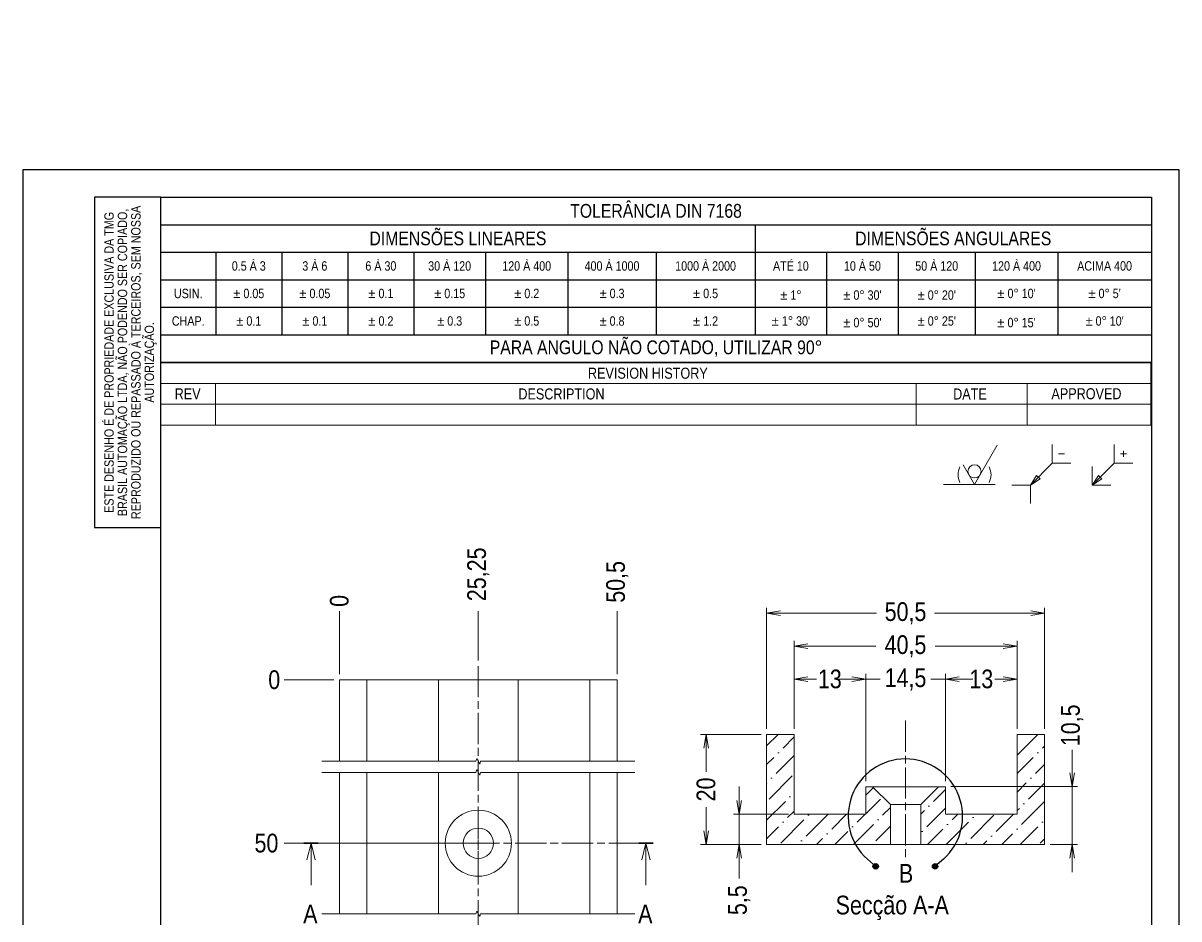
# Model space of a CAD drawing. Header units: millimetres. Extents: x 0 to 210, y 0 to 647.
# Drawn here: x 0 to 210, y 160.9 to 323.6 of the extents above; entities that cross this region are included whole.
import ezdxf

# ---------------------------------------------------------------- set-up
doc = ezdxf.new("R2010")
doc.units = ezdxf.units.MM
doc.linetypes.add('CHAIN', pattern=[0.3543, 0.2362, -0.0295, 0.0591, -0.0295])
doc.layers.get('0').update_dxf_attribs({"lineweight": 25})
for name, color, linetype, lineweight in [('BORDA', 7, 'Continuous', 25), ('CONTORNO', 7, 'Continuous', 9), ('TMG - Bordas do Detalhe', 7, 'Continuous', 25), ('TMG - Secção', 7, 'CHAIN', 18), ('TMG - Simbolos', 7, 'Continuous', 18), ('TMG - Título', 7, 'Continuous', 18), ('TMG - Visível', 7, 'Continuous', 18)]:
    doc.layers.add(name, color=color, linetype=linetype, lineweight=lineweight)
for name, color, linetype, lineweight, true_color in [('TMG - Cota', 1, 'Continuous', 18, 0xff0000), ('TMG - Hachura', 7, 'Continuous', 9, 0xff8000), ('TMG - Linha de Centro', 5, 'Continuous', 9, 0x0000ff), ('TMG - Linha de Quebra', 5, 'Continuous', 9, 0x0000ff), ('TMG - Marca de Centro', 5, 'Continuous', 9, 0x0000ff), ('TMG - Simbologia Usinagem', 5, 'Continuous', 18, 0x0000ff)]:
    doc.layers.add(name, color=color, linetype=linetype, lineweight=lineweight, true_color=true_color)
doc.styles.add('Estilo de texto118', font='')
doc.styles.add('Estilo de texto120', font='')
doc.styles.add('TMG - Cota', font='technic_.ttf')
doc.styles.add('TMG - Lista de Peças', font='technic_.ttf')
doc.styles.add('TMG - Tolerância', font='technic_.ttf')
doc.styles.get('Estilo de texto118').set_extended_font_data('Technic', bold=True)
doc.styles.get('Estilo de texto120').set_extended_font_data('Technic', bold=True)
doc.dimstyles.new('TMG - Cota', dxfattribs={"dimtxt": 3.4, "dimasz": 2.5, "dimexe": 1, "dimexo": 1, "dimgap": 0.8, "dimtad": 0, "dimtxsty": 'TMG - Cota', "dimblk": 'OPEN', "dimcen": 0.09, "dimdle": 10, "dimclrd": 256, "dimclre": 256, "dimclrt": 256, "dimadec": 0, "dimazin": 0, "dimtfac": 0.470588, "dimtmove": 0, "dimatfit": 3, "dimldrblk": 'Open-1', "dimfxl": 0, "dimtolj": 1, "dimtzin": 0, "dimlwd": -1, "dimlwe": -1, "dimarcsym": 0})
pattern_1 = [(45, (0, 0), (1.262849, 4.630445), [5.953125, -1.190625, 0, -1.190625])]

# ---------------------------------------------------------------- blocks, each defined once
blk = doc.blocks.new('Bordas BORDA A4')
at = {"layer": 'BORDA'}
for p, q in [((0, 297), (210, 297)), ((0, 0), (0, 297)), ((210, 297), (210, 0)), ((210, 0), (0, 0))]:
    blk.add_line(p, q, dxfattribs=at)
at = {"layer": 'BORDA', "lineweight": 30}
for p, q in [((25, 292), (205, 292)), ((25, 5), (25, 292)), ((205, 292), (205, 5)), ((205, 5), (25, 5))]:
    blk.add_line(p, q, dxfattribs=at)
at = {"layer": 'CONTORNO'}
for tag, p, height, style in [('STOCK_NUMBER_001', (7.15, 136.34), 4.5, 'Estilo de texto118'), ('FILENAME_AND_PATH_001', (23.73, 4.84), 2, 'Estilo de texto120')]:
    blk.add_attdef(tag, p, '', height=height, rotation=90, dxfattribs=dict(at, style=style))
blk = doc.blocks.new('TMG.Propriedade')
at = {"layer": 'TMG - Simbolos', "lineweight": 30}
for p, q in [((-12, 0), (-12, -60)), ((0, 0), (-12, 0)), ((-12, -60), (0, -60))]:
    blk.add_line(p, q, dxfattribs=at)
at = {"layer": 'TMG - Simbolos'}
blk.add_line((0, 0), (0, -60), dxfattribs=at)
at = {"layer": 'TMG - Simbolos', "insert": (-5.47, -30), "char_height": 1.7, "width": 58.8074, "attachment_point": 5, "rotation": 90, "line_spacing_factor": 0.860529, "style": 'TMG - Tolerância'}
blk.add_mtext('\\fTechnic|b0|i0;{\\H1.7000;ESTE DESENHO É DE PROPRIEDADE EXCLUSIVA DA TMG BRASIL AUTOMAÇÃO LTDA}\\fTechnic|b0|i0;{\\H1.7000;, NÃO PODENDO SER COPIADO, REPRODUZIDO OU REPASSADO À TERCEIROS, SEM NOSSA AUTORIZAÇÃO.}\\fTechnic|b0|i0;{\\H1.6000;\\P}', dxfattribs=at)
blk = doc.blocks.new('Tolerâncias DIN 7168')
at = {"layer": 'TMG - Simbolos', "lineweight": 30}
for p, q in [((-180, -30), (-180, 0)), ((-180, -5), (0, -5)), ((-72, -5), (-72, -25)), ((-180, -10), (0, -10)), ((-170, -10), (-170, -25)), ((-158, -10), (-158, -25)), ((-146, -10), (-146, -25)), ((-134, -10), (-134, -25)), ((-121, -10), (-121, -25)), ((-106, -10), (-106, -25)), ((-90, -10), (-90, -25)), ((-59, -10), (-59, -25)), ((-46, -10), (-46, -25)), ((-32, -10), (-32, -25)), ((-17, -10), (-17, -25)), ((-180, -15), (0, -15)), ((-180, -20), (0, -20)), ((-180, -25), (0, -25)), ((-180, -30), (0, -30)), ((0, -30), (-180, -30))]:
    blk.add_line(p, q, dxfattribs=at)
at = {"layer": 'TMG - Simbolos'}
for p, q in [((-180, 0), (0, 0)), ((0, 0), (0, -30))]:
    blk.add_line(p, q, dxfattribs=at)
at = {"layer": 'TMG - Simbolos', "attachment_point": 5, "style": 'TMG - Tolerância'}
for s, insert, char_height in [('\\fTechnic|b0|i0;{\\H2.5000;TOLERÂNCIA DIN 7168}', (-90, -2.5), 2.5), ('\\fTechnic|b0|i0;{\\H2.5000;DIMENSÕES LINEARES}', (-126, -7.5), 2.5), ('\\fTechnic|b0|i0;{\\H2.5000;DIMENSÕES ANGULARES}', (-36, -7.5), 2.5), ('\\fTechnic|b0|i0;{\\H1.7000;0.5 À 3}', (-164, -12.5), 1.7), ('\\fTechnic|b0|i0;{\\H1.7000;3 À 6}', (-152, -12.5), 1.7), ('\\fTechnic|b0|i0;{\\H1.7000;6 À 30}', (-140, -12.5), 1.7), ('\\fTechnic|b0|i0;{\\H1.7000;30 À 120}', (-127.5, -12.5), 1.7), ('\\fTechnic|b0|i0;{\\H1.7000;120 À 400}', (-113.5, -12.5), 1.7), ('\\fTechnic|b0|i0;{\\H1.7000;400 À 1000}', (-98, -12.5), 1.7), ('\\fTechnic|b0|i0;{\\H1.7000;1000 À 2000}', (-81, -12.5), 1.7), ('\\fTechnic|b0|i0;{\\H1.7000;ATÉ 10}', (-65.5, -12.5), 1.7), ('\\fTechnic|b0|i0;{\\H1.7000;10 À 50}', (-52.5, -12.5), 1.7), ('\\fTechnic|b0|i0;{\\H1.7000;50 À 120}', (-39, -12.5), 1.7), ('\\fTechnic|b0|i0;{\\H1.7000;120 À 400}', (-24.5, -12.5), 1.7), ('\\fTechnic|b0|i0;{\\H1.7000;ACIMA 400}', (-8.5, -12.49), 1.7), ('\\fTechnic|b0|i0;{\\H1.7000;USIN.}', (-175, -17.5), 1.7), ('\\fTechnic|b0|i0;{\\H1.7000;± 0.05}', (-164, -17.49), 1.7), ('\\fTechnic|b0|i0;{\\H1.7000;± 0.05}', (-152, -17.49), 1.7), ('\\fTechnic|b0|i0;{\\H1.7000;± 0.1}', (-140, -17.49), 1.7), ('\\fTechnic|b0|i0;{\\H1.7000;± 0.15}', (-127.5, -17.49), 1.7), ('\\fTechnic|b0|i0;{\\H1.7000;± 0.2}', (-113.5, -17.49), 1.7), ('\\fTechnic|b0|i0;{\\H1.7000;± 0.3}', (-98, -17.49), 1.7), ('\\fTechnic|b0|i0;{\\H1.7000;± 0.5}', (-81, -17.49), 1.7), ("\\fTechnic|b0|i0;{\\H1.7000;± 0° 10'}", (-24.5, -17.49), 1.7), ("\\fTechnic|b0|i0;{\\H1.7000;± 0° 5'}", (-8.5, -17.49), 1.7), ('\\fTechnic|b0|i0;{\\H1.7000;CHAP.}', (-175, -22.49), 1.7), ('\\fTechnic|b0|i0;{\\H1.7000;± 0.1}', (-164, -22.49), 1.7), ('\\fTechnic|b0|i0;{\\H1.7000;± 0.1}', (-152, -22.49), 1.7), ('\\fTechnic|b0|i0;{\\H1.7000;± 0.2}', (-140, -22.49), 1.7), ('\\fTechnic|b0|i0;{\\H1.7000;± 0.3}', (-127.5, -22.49), 1.7), ('\\fTechnic|b0|i0;{\\H1.7000;± 0.5}', (-113.5, -22.49), 1.7), ('\\fTechnic|b0|i0;{\\H1.7000;± 0.8}', (-98, -22.5), 1.7), ('\\fTechnic|b0|i0;{\\H1.7000;± 1.2}', (-81, -22.49), 1.7), ("\\fTechnic|b0|i0;{\\H1.7000;± 1° 30'}", (-65.5, -22.49), 1.7), ("\\fTechnic|b0|i0;{\\H1.7000;± 0° 25'}", (-39, -22.49), 1.7), ("\\fTechnic|b0|i0;{\\H1.7000;± 0° 10'}", (-8.5, -22.49), 1.7), ('\\fTechnic|b0|i0;{\\H2.5000;PARA ANGULO NÃO COTADO, UTILIZAR 90°}', (-90, -27.5), 2.5)]:
    blk.add_mtext(s, dxfattribs=dict(at, insert=insert, char_height=char_height))
at = {"layer": 'TMG - Simbolos', "char_height": 1.7, "attachment_point": 5, "line_spacing_factor": 3.529412, "style": 'TMG - Tolerância'}
for s, insert in [('\\fTechnic|b0|i0;{\\H1.7000;± 1°}\\fTechnic|b0|i0;{\\H1.6000;\\P}', (-65.5, -17.78)), ("\\fTechnic|b0|i0;{\\H1.7000;± 0° 30'}\\fTechnic|b0|i0;{\\H1.6000;\\P}", (-52.5, -17.78)), ("\\fTechnic|b0|i0;{\\H1.7000;± 0° 20'}\\fTechnic|b0|i0;{\\H1.6000;\\P}", (-39, -17.78)), ("\\fTechnic|b0|i0;{\\H1.7000;± 0° 50'}\\fTechnic|b0|i0;{\\H1.6000;\\P}", (-52.5, -22.78)), ("\\fTechnic|b0|i0;{\\H1.7000;± 0° 15'}\\fTechnic|b0|i0;{\\H1.6000;\\P}", (-24.5, -22.78))]:
    blk.add_mtext(s, dxfattribs=dict(at, insert=insert))
blk = doc.blocks.new('TMG.Rebarba')
at = {"layer": 'TMG - Simbolos'}
for p, q in [((-4.85, 2.65), (-4.85, 7.15)), ((10.15, 2.65), (10.15, 7.15)), ((12.4, 5.65), (12.4, 4.15)), ((-3.35, 4.9), (-1.85, 4.9)), ((11.65, 4.9), (13.15, 4.9)), ((-10.15, -2.65), (-4.85, 2.65)), ((-4.85, 2.65), (-0.35, 2.65)), ((4.85, -2.65), (10.15, 2.65)), ((4.85, 1.85), (4.85, -2.65)), ((10.15, 2.65), (14.65, 2.65)), ((-10.15, -2.65), (-14.65, -2.65)), ((-10.15, -2.65), (-8.67, -0.32)), ((-7.82, -1.17), (-10.15, -2.65)), ((-10.15, -2.65), (-10.15, -7.15)), ((-8.67, -0.32), (-7.82, -1.17)), ((4.85, -2.65), (6.33, -0.32)), ((7.18, -1.17), (4.85, -2.65)), ((4.85, -2.65), (9.35, -2.65)), ((6.33, -0.32), (7.18, -1.17))]:
    blk.add_line(p, q, dxfattribs=at)
blk = doc.blocks.new('(U.P.)')
at = {"layer": 'TMG - Simbologia Usinagem', "lineweight": 18}
for p, q in [((13, 9.53), (7.5, 0)), ((7.5, 0), (4.75, 4.76))]:
    blk.add_line(p, q, dxfattribs=at)
at = {"layer": 'TMG - Simbologia Usinagem'}
blk.add_circle((7.5, 3.18), 1.59, dxfattribs=at)
at = {"layer": 'TMG - Título'}
for q in [(0, 0), (12.5, 0)]:
    blk.add_line((7.5, 0), q, dxfattribs=at)
for start, end in [(151.9454, 208.0546), (331.9454, 28.0546)]:
    blk.add_arc((7.5, 2.38), 4, start, end, dxfattribs=at)
blk = doc.blocks.new('REVISION HISTORY')
at = {"layer": 'TMG - Simbolos'}
for p, q in [((25, 261.94), (204.88, 261.94)), ((25, 261.94), (25, 258.17)), ((204.88, 261.94), (204.88, 258.17)), ((25, 258.17), (204.88, 258.17)), ((25, 258.17), (25, 254.4)), ((34.93, 258.17), (34.93, 254.4)), ((162.26, 258.17), (162.26, 254.4)), ((182.46, 258.17), (182.46, 254.4)), ((204.88, 258.17), (204.88, 254.4)), ((25, 254.4), (204.88, 254.4)), ((25, 254.4), (25, 250.62)), ((34.93, 254.4), (34.93, 250.62)), ((162.26, 254.4), (162.26, 250.62)), ((182.46, 254.4), (182.46, 250.62)), ((204.88, 254.4), (204.88, 250.62)), ((25, 250.62), (204.88, 250.62))]:
    blk.add_line(p, q, dxfattribs=at)
at = {"layer": 'TMG - Simbolos', "char_height": 2, "attachment_point": 7, "style": 'TMG - Lista de Peças'}
for s, insert in [('REVISION HISTORY', (102.63, 259.01)), ('REV', (27.54, 255.29)), ('DESCRIPTION', (89.99, 255.24)), ('DATE', (168.99, 255.26)), ('APPROVED', (186.84, 255.28))]:
    blk.add_mtext(s, dxfattribs=dict(at, insert=insert))
blk = doc.blocks.new('SeçãoTrans2D0')
at = {"layer": 'TMG - Secção', "linetype": 'Continuous', "lineweight": 35}
for p, q in [((51, 174.68), (53.62, 174.68)), ((111.86, 174.68), (114.48, 174.68))]:
    blk.add_line(p, q, dxfattribs=at)
at = {"layer": 'TMG - Secção', "linetype": 'Continuous'}
for p, q in [((52.31, 174.68), (51.56, 171.68)), ((52.31, 171.68), (52.31, 174.68)), ((53.06, 171.68), (52.31, 174.68)), ((113.17, 174.68), (112.42, 171.68)), ((113.17, 171.68), (113.17, 174.68)), ((113.92, 171.68), (113.17, 174.68)), ((52.31, 167.07), (52.31, 171.68)), ((113.17, 167.07), (113.17, 171.68))]:
    blk.add_line(p, q, dxfattribs=at)
at = {"layer": 'TMG - Secção', "char_height": 3.4, "attachment_point": 7, "style": 'TMG - Cota'}
for insert in [(50.89, 160.14), (111.75, 160.14)]:
    blk.add_mtext('A', dxfattribs=dict(at, insert=insert))
blk = doc.blocks.new('Detalhe2D0')
at = {"layer": 'TMG - Bordas do Detalhe'}
h = blk.add_hatch(color=256, dxfattribs=at)
edge = h.paths.add_edge_path()
edge.add_arc((154.91, 170.48), 0.5, 0, 360)
h = blk.add_hatch(color=256, dxfattribs=at)
edge = h.paths.add_edge_path()
edge.add_arc((165.71, 170.48), 0.5, 0, 360)
at = {"layer": 'TMG - Bordas do Detalhe', "linetype": 'Continuous'}
for p, q in [((153.41, 171.81), (154.53, 170.81)), ((167.21, 171.81), (166.08, 170.81))]:
    blk.add_line(p, q, dxfattribs=at)
for centre in [(154.91, 170.48), (165.71, 170.48)]:
    blk.add_circle(centre, 0.5, dxfattribs=at)
at = {"layer": 'TMG - Bordas do Detalhe'}
blk.add_arc((160.31, 179.58), 10.4, 311.5729, 228.4271, dxfattribs=at)
at = {"layer": 'TMG - Bordas do Detalhe', "insert": (159.14, 167.51), "char_height": 3.4, "attachment_point": 7, "style": 'TMG - Cota'}
blk.add_mtext('B', dxfattribs=at)
blk = doc.blocks.new('*D31')
at = {"layer": 'Defpoints', "color": 0, "transparency": 16777216}
for p in [(57.46, 647.22), (47.46, 204.35), (57.46, 204.35)]:
    blk.add_point(p, dxfattribs=at)
at = {"layer": 'TMG - Cota', "transparency": 16777216}
blk.add_line((56.46, 204.35), (47.46, 204.35), dxfattribs=at)
at = {"layer": 'TMG - Cota', "transparency": 16777216, "insert": (45.63, 204.35), "char_height": 3.4, "attachment_point": 5, "style": 'TMG - Cota'}
blk.add_mtext('\\A1;0', dxfattribs=at)
blk = doc.blocks.new('_Open')
at = {"color": 0, "linetype": 'ByBlock', "lineweight": -2}
for p, q in [((-1, 0.167), (0, 0)), ((-1, -0.167), (0, 0)), ((0, 0), (-1, 0))]:
    blk.add_line(p, q, dxfattribs=at)
blk = doc.blocks.new('Open-1')
at = {"color": 0}
for p, q in [((0, 0), (-1, 0.25)), ((-1, 0), (0, 0)), ((-1, -0.25), (0, 0))]:
    blk.add_line(p, q, dxfattribs=at)
blk = doc.blocks.new('*D32')
at = {"layer": 'Defpoints', "color": 0, "transparency": 16777216}
for p in [(57.46, 647.22), (47.46, 174.68), (82.71, 174.68)]:
    blk.add_point(p, dxfattribs=at)
at = {"layer": 'TMG - Cota', "transparency": 16777216}
blk.add_line((81.71, 174.68), (47.46, 174.68), dxfattribs=at)
at = {"layer": 'TMG - Cota', "transparency": 16777216, "insert": (44.21, 174.68), "char_height": 3.4, "attachment_point": 5, "style": 'TMG - Cota'}
blk.add_mtext('\\A1;50', dxfattribs=at)
blk = doc.blocks.new('*D33')
at = {"layer": 'Defpoints', "color": 0, "transparency": 16777216}
for p in [(57.46, 647.22), (47.46, 147.08), (82.71, 147.08)]:
    blk.add_point(p, dxfattribs=at)
at = {"layer": 'TMG - Cota', "transparency": 16777216}
blk.add_line((81.71, 147.08), (47.46, 147.08), dxfattribs=at)
at = {"layer": 'TMG - Cota', "transparency": 16777216, "insert": (42.8, 147.08), "char_height": 3.4, "attachment_point": 5, "style": 'TMG - Cota'}
blk.add_mtext('\\A1;550', dxfattribs=at)
blk = doc.blocks.new('*D34')
at = {"layer": 'Defpoints', "color": 0, "transparency": 16777216}
for p in [(57.46, 647.22), (47.46, 118.35), (82.71, 118.35)]:
    blk.add_point(p, dxfattribs=at)
at = {"layer": 'TMG - Cota', "transparency": 16777216}
blk.add_line((81.71, 118.35), (47.46, 118.35), dxfattribs=at)
at = {"layer": 'TMG - Cota', "transparency": 16777216, "insert": (42.7, 118.35), "char_height": 3.4, "attachment_point": 5, "style": 'TMG - Cota'}
blk.add_mtext('\\A1;950', dxfattribs=at)
blk = doc.blocks.new('*D35')
at = {"layer": 'Defpoints', "color": 0, "transparency": 16777216}
for p in [(57.46, 647.22), (47.46, 90.1), (57.46, 90.1)]:
    blk.add_point(p, dxfattribs=at)
at = {"layer": 'TMG - Cota', "transparency": 16777216}
blk.add_line((56.46, 90.1), (47.46, 90.1), dxfattribs=at)
at = {"layer": 'TMG - Cota', "transparency": 16777216, "insert": (42.3, 90.1), "char_height": 3.4, "attachment_point": 5, "style": 'TMG - Cota'}
blk.add_mtext('\\A1;1000', dxfattribs=at)
blk = doc.blocks.new('*D36')
at = {"layer": 'Defpoints', "color": 0, "transparency": 16777216}
for p in [(57.46, 647.22), (57.46, 216.85), (57.46, 204.35)]:
    blk.add_point(p, dxfattribs=at)
at = {"layer": 'TMG - Cota', "transparency": 16777216}
blk.add_line((57.46, 205.35), (57.46, 216.85), dxfattribs=at)
at = {"layer": 'TMG - Cota', "transparency": 16777216, "insert": (57.46, 218.68), "char_height": 3.4, "attachment_point": 5, "rotation": 90, "style": 'TMG - Cota'}
blk.add_mtext('\\A1;0', dxfattribs=at)
blk = doc.blocks.new('*D37')
at = {"layer": 'Defpoints', "color": 0, "transparency": 16777216}
for p in [(57.46, 647.22), (82.71, 216.85), (82.71, 206.85)]:
    blk.add_point(p, dxfattribs=at)
at = {"layer": 'TMG - Cota', "transparency": 16777216}
blk.add_line((82.71, 207.85), (82.71, 216.85), dxfattribs=at)
at = {"layer": 'TMG - Cota', "transparency": 16777216, "insert": (82.71, 223.51), "char_height": 3.4, "attachment_point": 5, "rotation": 90, "style": 'TMG - Cota'}
blk.add_mtext('\\A1;25,25', dxfattribs=at)
blk = doc.blocks.new('*D38')
at = {"layer": 'Defpoints', "color": 0, "transparency": 16777216}
for p in [(57.46, 647.22), (107.96, 216.85), (107.96, 204.35)]:
    blk.add_point(p, dxfattribs=at)
at = {"layer": 'TMG - Cota', "transparency": 16777216}
blk.add_line((107.96, 205.35), (107.96, 216.85), dxfattribs=at)
at = {"layer": 'TMG - Cota', "transparency": 16777216, "insert": (107.96, 222.14), "char_height": 3.4, "attachment_point": 5, "rotation": 90, "style": 'TMG - Cota'}
blk.add_mtext('\\A1;50,5', dxfattribs=at)
blk = doc.blocks.new('*D39')
at = {"layer": 'Defpoints', "color": 0, "transparency": 16777216}
for p in [(135.09, 194.45), (124.09, 174.45), (135.09, 174.45)]:
    blk.add_point(p, dxfattribs=at)
at = {"layer": 'TMG - Cota', "transparency": 16777216}
for p, q in [((134.09, 194.45), (123.09, 194.45)), ((124.09, 191.95), (124.09, 187.65)), ((124.09, 176.95), (124.09, 181.22)), ((134.09, 174.45), (123.09, 174.45))]:
    blk.add_line(p, q, dxfattribs=at)
at = {"layer": 'TMG - Cota', "transparency": 16777216, "xscale": 2.5, "yscale": 2.5, "zscale": 2.5}
for p, rotation in [((124.09, 194.45), 90), ((124.09, 174.45), 270)]:
    blk.add_blockref('_Open', p, dxfattribs=dict(at, rotation=rotation))
at = {"layer": 'TMG - Cota', "transparency": 16777216, "insert": (122.36, 184.44), "char_height": 3.4, "attachment_point": 2, "rotation": 90, "style": 'TMG - Cota'}
blk.add_mtext('\\A1;20', dxfattribs=at)
blk = doc.blocks.new('*D40')
at = {"layer": 'Defpoints', "color": 0, "transparency": 16777216}
for p in [(140.09, 179.95), (130.09, 174.45), (135.09, 174.45)]:
    blk.add_point(p, dxfattribs=at)
at = {"layer": 'TMG - Cota', "transparency": 16777216}
for p, q in [((130.09, 182.45), (130.09, 184.95)), ((139.09, 179.95), (129.09, 179.95)), ((130.09, 179.95), (130.09, 174.45)), ((134.09, 174.45), (129.09, 174.45)), ((130.09, 171.95), (130.09, 168.26))]:
    blk.add_line(p, q, dxfattribs=at)
at = {"layer": 'TMG - Cota', "transparency": 16777216, "xscale": 2.5, "yscale": 2.5, "zscale": 2.5}
for p, rotation in [((130.09, 179.95), 270), ((130.09, 174.45), 90)]:
    blk.add_blockref('_Open', p, dxfattribs=dict(at, rotation=rotation))
at = {"layer": 'TMG - Cota', "transparency": 16777216, "insert": (128.1, 164.33), "char_height": 3.4, "attachment_point": 2, "rotation": 90, "style": 'TMG - Cota'}
blk.add_mtext('\\A1;5,5', dxfattribs=at)
blk = doc.blocks.new('*D41')
at = {"layer": 'Defpoints', "color": 0, "transparency": 16777216}
for p in [(167.59, 184.95), (185.59, 174.45), (190.59, 174.45)]:
    blk.add_point(p, dxfattribs=at)
at = {"layer": 'TMG - Cota', "transparency": 16777216}
for p, q in [((190.59, 187.45), (190.59, 191.62)), ((168.59, 184.95), (191.59, 184.95)), ((190.59, 174.45), (190.59, 184.95)), ((186.59, 174.45), (191.59, 174.45)), ((190.59, 171.95), (190.59, 169.45))]:
    blk.add_line(p, q, dxfattribs=at)
at = {"layer": 'TMG - Cota', "transparency": 16777216, "xscale": 2.5, "yscale": 2.5, "zscale": 2.5}
for p, rotation in [((190.59, 184.95), 270), ((190.59, 174.45), 90)]:
    blk.add_blockref('_Open', p, dxfattribs=dict(at, rotation=rotation))
at = {"layer": 'TMG - Cota', "transparency": 16777216, "insert": (188.6, 196.09), "char_height": 3.4, "attachment_point": 2, "rotation": 90, "style": 'TMG - Cota'}
blk.add_mtext('\\A1;10,5', dxfattribs=at)
blk = doc.blocks.new('*D42')
at = {"layer": 'Defpoints', "color": 0, "transparency": 16777216}
for p in [(153.09, 204.45), (140.09, 194.45), (153.09, 184.95)]:
    blk.add_point(p, dxfattribs=at)
at = {"layer": 'TMG - Cota', "transparency": 16777216}
for p, q in [((140.09, 195.45), (140.09, 205.45)), ((142.59, 204.45), (144.13, 204.45)), ((150.59, 204.45), (149.03, 204.45)), ((153.09, 185.95), (153.09, 205.45))]:
    blk.add_line(p, q, dxfattribs=at)
at = {"layer": 'TMG - Cota', "transparency": 16777216, "xscale": 2.5, "yscale": 2.5, "zscale": 2.5, "rotation": 180}
blk.add_blockref('_Open', (140.09, 204.45), dxfattribs=at)
at = {"layer": 'TMG - Cota', "transparency": 16777216, "xscale": 2.5, "yscale": 2.5, "zscale": 2.5}
blk.add_blockref('_Open', (153.09, 204.45), dxfattribs=at)
at = {"layer": 'TMG - Cota', "transparency": 16777216, "insert": (146.58, 206.22), "char_height": 3.4, "attachment_point": 2, "style": 'TMG - Cota'}
blk.add_mtext('\\A1;13', dxfattribs=at)
blk = doc.blocks.new('*D43')
at = {"layer": 'Defpoints', "color": 0, "transparency": 16777216}
for p in [(167.59, 204.45), (153.09, 184.95), (167.59, 184.95)]:
    blk.add_point(p, dxfattribs=at)
at = {"layer": 'TMG - Cota', "transparency": 16777216}
for p, q in [((150.59, 204.45), (148.09, 204.45)), ((153.09, 185.95), (153.09, 205.45)), ((153.09, 204.45), (155.59, 204.45)), ((155.59, 204.45), (155.75, 204.45)), ((165.09, 204.45), (164.91, 204.45)), ((167.59, 204.45), (165.09, 204.45)), ((167.59, 185.95), (167.59, 205.45)), ((170.09, 204.45), (172.59, 204.45))]:
    blk.add_line(p, q, dxfattribs=at)
at = {"layer": 'TMG - Cota', "transparency": 16777216, "xscale": 2.5, "yscale": 2.5, "zscale": 2.5}
blk.add_blockref('_Open', (153.09, 204.45), dxfattribs=at)
at = {"layer": 'TMG - Cota', "transparency": 16777216, "xscale": 2.5, "yscale": 2.5, "zscale": 2.5, "rotation": 180}
blk.add_blockref('_Open', (167.59, 204.45), dxfattribs=at)
at = {"layer": 'TMG - Cota', "transparency": 16777216, "insert": (160.33, 206.44), "char_height": 3.4, "attachment_point": 2, "style": 'TMG - Cota'}
blk.add_mtext('\\A1;14,5', dxfattribs=at)
blk = doc.blocks.new('*D44')
at = {"layer": 'Defpoints', "color": 0, "transparency": 16777216}
for p in [(180.59, 204.45), (180.59, 194.45), (167.59, 184.95)]:
    blk.add_point(p, dxfattribs=at)
at = {"layer": 'TMG - Cota', "transparency": 16777216}
for p, q in [((167.59, 185.95), (167.59, 205.45)), ((170.09, 204.45), (171.65, 204.45)), ((178.09, 204.45), (176.55, 204.45)), ((180.59, 195.45), (180.59, 205.45))]:
    blk.add_line(p, q, dxfattribs=at)
at = {"layer": 'TMG - Cota', "transparency": 16777216, "xscale": 2.5, "yscale": 2.5, "zscale": 2.5, "rotation": 180}
blk.add_blockref('_Open', (167.59, 204.45), dxfattribs=at)
at = {"layer": 'TMG - Cota', "transparency": 16777216, "xscale": 2.5, "yscale": 2.5, "zscale": 2.5}
blk.add_blockref('_Open', (180.59, 204.45), dxfattribs=at)
at = {"layer": 'TMG - Cota', "transparency": 16777216, "insert": (174.1, 206.22), "char_height": 3.4, "attachment_point": 2, "style": 'TMG - Cota'}
blk.add_mtext('\\A1;13', dxfattribs=at)
blk = doc.blocks.new('*D45')
at = {"layer": 'Defpoints', "color": 0, "transparency": 16777216}
for p in [(180.59, 210.45), (140.09, 194.45), (180.59, 194.45)]:
    blk.add_point(p, dxfattribs=at)
at = {"layer": 'TMG - Cota', "transparency": 16777216}
for p, q in [((140.09, 195.45), (140.09, 211.45)), ((142.59, 210.45), (154.93, 210.45)), ((178.09, 210.45), (165.74, 210.45)), ((180.59, 195.45), (180.59, 211.45))]:
    blk.add_line(p, q, dxfattribs=at)
at = {"layer": 'TMG - Cota', "transparency": 16777216, "xscale": 2.5, "yscale": 2.5, "zscale": 2.5, "rotation": 180}
blk.add_blockref('_Open', (140.09, 210.45), dxfattribs=at)
at = {"layer": 'TMG - Cota', "transparency": 16777216, "xscale": 2.5, "yscale": 2.5, "zscale": 2.5}
blk.add_blockref('_Open', (180.59, 210.45), dxfattribs=at)
at = {"layer": 'TMG - Cota', "transparency": 16777216, "insert": (160.33, 212.44), "char_height": 3.4, "attachment_point": 2, "style": 'TMG - Cota'}
blk.add_mtext('\\A1;40,5', dxfattribs=at)
blk = doc.blocks.new('*D46')
at = {"layer": 'Defpoints', "color": 0, "transparency": 16777216}
for p in [(185.59, 216.45), (135.09, 194.45), (185.59, 194.45)]:
    blk.add_point(p, dxfattribs=at)
at = {"layer": 'TMG - Cota', "transparency": 16777216}
for p, q in [((135.09, 195.45), (135.09, 217.45)), ((137.59, 216.45), (155.05, 216.45)), ((183.09, 216.45), (165.62, 216.45)), ((185.59, 195.45), (185.59, 217.45))]:
    blk.add_line(p, q, dxfattribs=at)
at = {"layer": 'TMG - Cota', "transparency": 16777216, "xscale": 2.5, "yscale": 2.5, "zscale": 2.5, "rotation": 180}
blk.add_blockref('_Open', (135.09, 216.45), dxfattribs=at)
at = {"layer": 'TMG - Cota', "transparency": 16777216, "xscale": 2.5, "yscale": 2.5, "zscale": 2.5}
blk.add_blockref('_Open', (185.59, 216.45), dxfattribs=at)
at = {"layer": 'TMG - Cota', "transparency": 16777216, "insert": (160.33, 218.44), "char_height": 3.4, "attachment_point": 2, "style": 'TMG - Cota'}
blk.add_mtext('\\A1;50,5', dxfattribs=at)

msp = doc.modelspace()

# ---------------------------------------------------------------- hatches: boundary and pattern name
at = {"layer": 'TMG - Hachura'}
h = msp.add_hatch(dxfattribs=at)
h.set_pattern_fill('ANSI36', color=256, scale=19.05, style=0)
h.set_pattern_definition(pattern_1)
h.paths.add_polyline_path([(135.094, 194.445), (135.094, 174.445), (157.594, 174.445), (157.594, 181.695), (154.344, 184.945), (153.094, 184.945), (153.094, 179.945), (140.094, 179.945), (140.094, 194.445)])
h = msp.add_hatch(dxfattribs=at)
h.set_pattern_fill('ANSI36', color=256, scale=19.05, style=0)
h.set_pattern_definition(pattern_1)
h.paths.add_polyline_path([(166.344, 184.945), (163.094, 181.695), (163.094, 174.445), (185.594, 174.445), (185.594, 194.445), (180.594, 194.445), (180.594, 179.945), (167.594, 179.945), (167.594, 184.945)])

# ---------------------------------------------------------------- linework, layer by layer
at = {"layer": 'TMG - Linha de Centro', "linetype": 'CHAIN', "ltscale": 23.990969}
for p, q in [((82.709, 206.85), (82.709, 87.597)), ((160.344, 196.945), (160.344, 171.945))]:
    msp.add_line(p, q, dxfattribs=at)
at = {"layer": 'TMG - Linha de Quebra', "flags": 128}
for points in [[(54.284, 189.55), (82.286, 189.55), (82.42, 190.05), (82.998, 189.05), (83.132, 189.55), (111.134, 189.55)], [(54.284, 187.55), (82.286, 187.55), (82.42, 188.05), (82.998, 187.05), (83.132, 187.55), (111.134, 187.55)], [(54.284, 161.844), (82.286, 161.844), (82.42, 162.344), (82.998, 161.344), (83.132, 161.844), (111.134, 161.844)]]:
    msp.add_lwpolyline(points, dxfattribs=at)
at = {"layer": 'TMG - Marca de Centro', "linetype": 'CHAIN', "ltscale": 5.555937}
msp.add_line((82.709, 177.181), (82.709, 172.181), dxfattribs=at)
at = {"layer": 'TMG - Marca de Centro', "linetype": 'CHAIN', "ltscale": 23.990969}
msp.add_line((112.068, 174.681), (53.468, 174.681), dxfattribs=at)
at = {"layer": 'TMG - Visível'}
for p, q in [((57.459, 204.35), (57.459, 189.55)), ((62.459, 204.35), (57.459, 204.35)), ((62.459, 204.35), (62.459, 189.55)), ((75.459, 204.35), (62.459, 204.35)), ((75.459, 204.35), (75.459, 189.55)), ((89.959, 204.35), (75.459, 204.35)), ((89.959, 204.35), (89.959, 189.55)), ((102.959, 204.35), (89.959, 204.35)), ((102.959, 204.35), (102.959, 189.55)), ((107.959, 204.35), (102.959, 204.35)), ((107.959, 204.35), (107.959, 189.55)), ((135.094, 194.445), (135.094, 174.445)), ((140.094, 194.445), (135.094, 194.445)), ((140.094, 179.945), (140.094, 194.445)), ((185.594, 194.445), (180.594, 194.445)), ((180.594, 194.445), (180.594, 179.945)), ((185.594, 174.445), (185.594, 194.445)), ((57.459, 187.55), (57.459, 161.844)), ((62.459, 187.55), (62.459, 161.844)), ((75.459, 187.55), (75.459, 161.844)), ((89.959, 187.55), (89.959, 161.844)), ((102.959, 187.55), (102.959, 161.844)), ((107.959, 187.55), (107.959, 161.844)), ((154.344, 184.945), (153.094, 184.945)), ((153.094, 184.945), (153.094, 179.945)), ((157.594, 181.695), (154.344, 184.945)), ((154.344, 184.945), (166.344, 184.945)), ((166.344, 184.945), (163.094, 181.695)), ((167.594, 184.945), (166.344, 184.945)), ((167.594, 179.945), (167.594, 184.945)), ((157.594, 174.445), (157.594, 181.695)), ((163.094, 181.695), (157.594, 181.695)), ((163.094, 181.695), (163.094, 174.445)), ((153.094, 179.945), (140.094, 179.945)), ((180.594, 179.945), (167.594, 179.945)), ((135.094, 174.445), (157.594, 174.445)), ((163.094, 174.445), (157.594, 174.445)), ((163.094, 174.445), (185.594, 174.445))]:
    msp.add_line(p, q, dxfattribs=at)
for radius in [6, 2.75]:
    msp.add_circle((82.709, 174.681), radius, dxfattribs=at)

# ---------------------------------------------------------------- block references
msp.add_blockref('Bordas BORDA A4', (0, 0)).add_auto_attribs({'STOCK_NUMBER_001': '04-0273', 'FILENAME_AND_PATH_001': 'M:\\Engenharia\\Mecânica\\Desenhos Montagem\\Biblioteca\\04 - FABRICAÇÃO - ESPECIAIS\\04-0273.ipt'})
for name, p in [('TMG.Propriedade', (25, 292)), ('Tolerâncias DIN 7168', (205, 292))]:
    msp.add_blockref(name, p)
at = {"xscale": 0.75, "yscale": 0.75, "zscale": 0.75}
for name, p in [('(U.P.)', (167.25, 239.821)), ('TMG.Rebarba', (190.633, 241.717))]:
    msp.add_blockref(name, p, dxfattribs=at)
at = {"layer": 'TMG - Bordas do Detalhe'}
msp.add_blockref('Detalhe2D0', (0, 0), dxfattribs=at)
at = {"layer": 'TMG - Secção'}
msp.add_blockref('SeçãoTrans2D0', (0, 0), dxfattribs=at)
at = {"layer": 'TMG - Simbolos'}
msp.add_blockref('REVISION HISTORY', (0, 0), dxfattribs=at)

# ---------------------------------------------------------------- texts
at = {"layer": 'TMG - Simbolos', "insert": (147.634, 160.705), "char_height": 3.4, "attachment_point": 7, "style": 'TMG - Cota'}
msp.add_mtext('Secção A-A', dxfattribs=at)

# ---------------------------------------------------------------- dimensions: what is measured, and where the dimension line sits
at = {"layer": 'TMG - Cota'}
for feature_location, offset, dtype, text, picture, middle in [((57.459, 90.097), (-10, 0), 0, '1000', '*D35', (42.302, 90.097)), ((82.709, 118.351), (-35.25, 0), 0, '950', '*D34', (42.702, 118.351)), ((82.709, 147.083), (-35.25, 0), 0, '550', '*D33', (42.797, 147.083)), ((82.709, 174.681), (-35.25, 0), 0, '50', '*D32', (44.206, 174.681)), ((57.459, 204.35), (-10, 0), 0, '0', '*D31', (45.63, 204.35)), ((57.459, 204.35), (0, 12.5), 1, '0', '*D36', (57.459, 218.679)), ((82.709, 206.85), (0, 10), 1, '25,25', '*D37', (82.709, 223.508)), ((107.959, 204.35), (0, 12.5), 1, '50,5', '*D38', (107.959, 222.136))]:
    dim = msp.add_ordinate_dim(feature_location=feature_location, offset=offset, dtype=dtype, origin=(57.459, 647.223), text=text, dimstyle='TMG - Cota', override={"dimgap": 0.8, "dimtad": 0, "dimdec": 2, "dimtol": 0, "dimlim": 0, "dimtp": 0, "dimtm": 0, "dimtdec": 2}, dxfattribs=at)
    dim.commit()
    dim.dimension.update_dxf_attribs({"geometry": picture, "text_midpoint": middle})
for base, p1, p2, angle, override, picture, middle in [((185.594, 216.445), (135.094, 194.445), (185.594, 194.445), 180, {"dimgap": 0.8, "dimdec": 2, "dimtol": 0, "dimlim": 0, "dimtp": 0, "dimtm": 0, "dimtdec": 2, "dimtofl": 0, "dimatfit": 1}, '*D46', (160.334, 216.445)), ((167.594, 204.445), (153.094, 184.945), (167.594, 184.945), 180, {"dimgap": 0.8, "dimdec": 2, "dimtol": 0, "dimlim": 0, "dimtp": 0, "dimtm": 0, "dimtdec": 2, "dimtofl": 0}, '*D43', (160.334, 204.445)), ((190.594, 174.445), (167.594, 184.945), (185.594, 174.445), 90, {"dimgap": 0.8, "dimdec": 2, "dimtol": 0, "dimlim": 0, "dimtp": 0, "dimtm": 0, "dimtdec": 2, "dimtofl": 1, "dimatfit": 1}, '*D41', (190.594, 196.094)), ((124.094, 174.445), (135.094, 194.445), (135.094, 174.445), 90, {"dimgap": 0.8, "dimdec": 2, "dimtol": 0, "dimlim": 0, "dimtp": 0, "dimtm": 0, "dimtdec": 2, "dimtofl": 0, "dimatfit": 1}, '*D39', (124.094, 184.435)), ((130.094, 174.445), (140.094, 179.945), (135.094, 174.445), 90, {"dimgap": 0.8, "dimdec": 2, "dimtol": 0, "dimlim": 0, "dimtp": 0, "dimtm": 0, "dimtdec": 2, "dimtofl": 1, "dimatfit": 1}, '*D40', (130.094, 164.329))]:
    dim = msp.add_linear_dim(base=base, p1=p1, p2=p2, angle=angle, dimstyle='TMG - Cota', override=override, dxfattribs=at)
    dim.commit()
    dim.dimension.update_dxf_attribs({"geometry": picture, "text_midpoint": middle, "dimtype": 160})
for base, p1, p2, picture, middle in [((180.594, 210.445), (140.094, 194.445), (180.594, 194.445), '*D45', (160.334, 210.445)), ((153.094, 204.445), (140.094, 194.445), (153.094, 184.945), '*D42', (146.584, 204.445)), ((180.594, 204.445), (167.594, 184.945), (180.594, 194.445), '*D44', (174.104, 204.445))]:
    dim = msp.add_linear_dim(base=base, p1=p1, p2=p2, dimstyle='TMG - Cota', override={"dimgap": 0.8, "dimdec": 2, "dimtol": 0, "dimlim": 0, "dimtp": 0, "dimtm": 0, "dimtdec": 2, "dimtofl": 0, "dimatfit": 1}, dxfattribs=at)
    dim.commit()
    dim.dimension.update_dxf_attribs({"geometry": picture, "text_midpoint": middle, "dimtype": 160})

doc.saveas('drawing.dxf')
